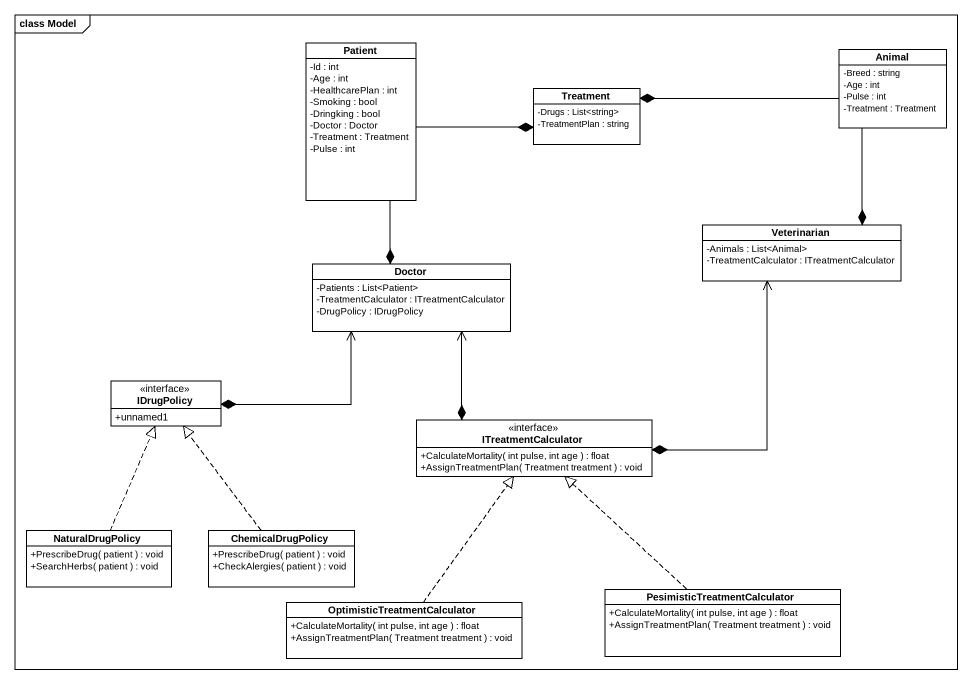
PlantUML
@startuml
mainframe class Model
hide circle
hide empty members
skinparam classAttributeIconSize 0
class Patient {
  -Id : int
  -Age : int
  -HealthcarePlan : int
  -Smoking : bool
  -Dringking : bool
  -Doctor : Doctor
  -Treatment : Treatment
  -Pulse : int
}
class Animal {
  -Breed : string
  -Age : int
  -Pulse : int
  -Treatment : Treatment
}
class Treatment {
  -Drugs : List<string>
  -TreatmentPlan : string
}
class Veterinarian {
  -Animals : List<Animal>
  -TreatmentCalculator : ITreatmentCalculator
}
class Doctor {
  -Patients : List<Patient>
  -TreatmentCalculator : ITreatmentCalculator
  -DrugPolicy : IDrugPolicy
}
interface IDrugPolicy {
  +unnamed1
}
interface ITreatmentCalculator {
  +CalculateMortality( int pulse, int age ) : float
  +AssignTreatmentPlan( Treatment treatment ) : void
}
class NaturalDrugPolicy {
  +PrescribeDrug( patient ) : void
  +SearchHerbs( patient ) : void
}
class ChemicalDrugPolicy {
  +PrescribeDrug( patient ) : void
  +CheckAlergies( patient ) : void
}
class "OptimisticTreatmentCalculator" as OptimisticTreatmentCalculato {
  +CalculateMortality( int pulse, int age ) : float
  +AssignTreatmentPlan( Treatment treatment ) : void
}
class "PesimisticTreatmentCalculator" as PesimisticTreatmentCalculato {
  +CalculateMortality( int pulse, int age ) : float
  +AssignTreatmentPlan( Treatment treatment ) : void
}
Treatment *-left- Patient
Treatment *-right- Animal
Veterinarian *-up- Animal
Doctor *-up- Patient
IDrugPolicy *-right-> Doctor
ITreatmentCalculator *-up-> Veterinarian
ITreatmentCalculator *-up-> Doctor
NaturalDrugPolicy .up.|> IDrugPolicy
ChemicalDrugPolicy .up.|> IDrugPolicy
OptimisticTreatmentCalculato .up.|> ITreatmentCalculator
PesimisticTreatmentCalculato .up.|> ITreatmentCalculator
@enduml
